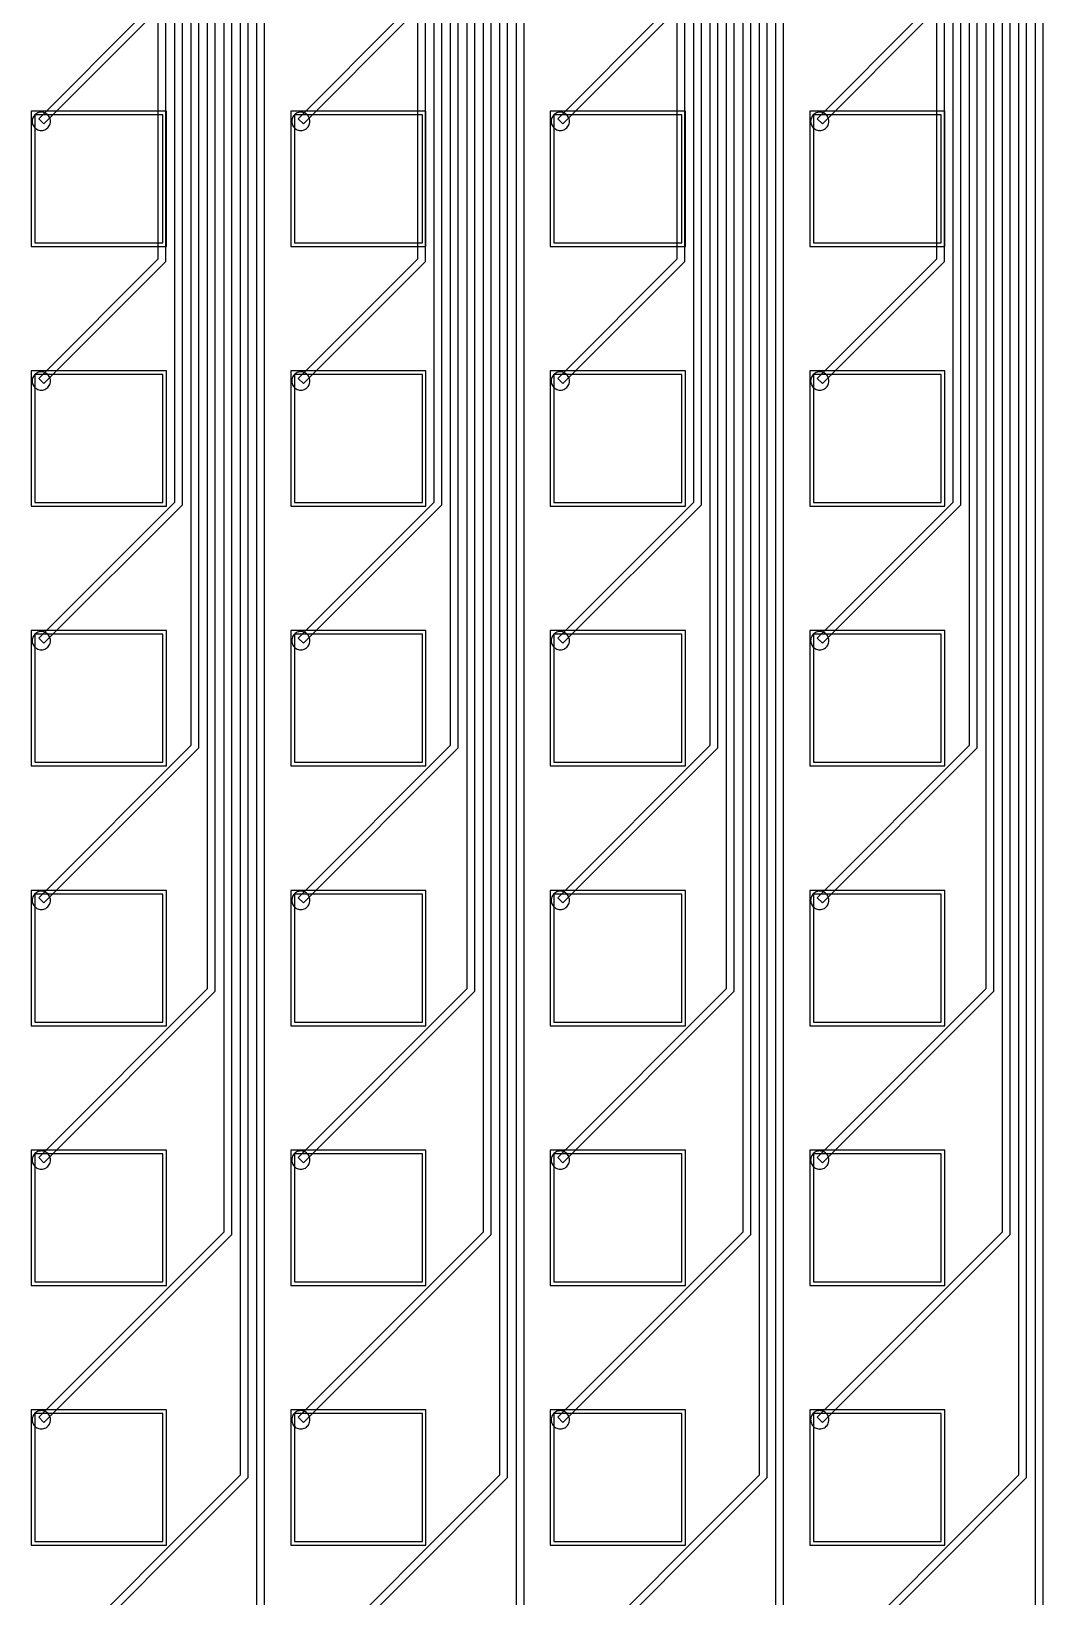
# Model space of a CAD drawing. Header units: metres. Extents: x -1236 to 4965, y 111 to 1952.
# Drawn here: x 0 to 276.8, y 738.9 to 1166.9 of the extents above; entities that cross this region are included whole.
import ezdxf

# ---------------------------------------------------------------- set-up
doc = ezdxf.new("R2010")
doc.units = ezdxf.units.M
for name, color, linetype in [('Etching', 1, 'CONTINUOUS'), ('EtchingPad', 2, 'CONTINUOUS'), ('Metal1', 4, 'CONTINUOUS'), ('Metal2', 3, 'CONTINUOUS')]:
    doc.layers.add(name, color=color, linetype=linetype)

msp = doc.modelspace()

# ---------------------------------------------------------------- linework, layer by layer
at = {"layer": 'Etching'}
for points in [[(5.25, 1142.25), (5.23, 1142.58), (5.16, 1142.9), (5.06, 1143.21), (4.92, 1143.5), (4.73, 1143.77), (4.52, 1144.02), (4.27, 1144.23), (4, 1144.42), (3.71, 1144.56), (3.4, 1144.66), (3.08, 1144.73), (2.75, 1144.75), (2.42, 1144.73), (2.1, 1144.66), (1.79, 1144.56), (1.5, 1144.42), (1.23, 1144.23), (0.98, 1144.02), (0.77, 1143.77), (0.58, 1143.5), (0.44, 1143.21), (0.34, 1142.9), (0.27, 1142.58), (0.25, 1142.25), (0.27, 1141.92), (0.34, 1141.6), (0.44, 1141.29), (0.58, 1141), (0.77, 1140.73), (0.98, 1140.48), (1.23, 1140.27), (1.5, 1140.08), (1.79, 1139.94), (2.1, 1139.84), (2.42, 1139.77), (2.75, 1139.75), (3.08, 1139.77), (3.4, 1139.84), (3.71, 1139.94), (4, 1140.08), (4.27, 1140.27), (4.52, 1140.48), (4.73, 1140.73), (4.92, 1141), (5.06, 1141.29), (5.16, 1141.6), (5.23, 1141.92), (5.25, 1142.25)], [(76.25, 1142.25), (76.23, 1142.58), (76.16, 1142.9), (76.06, 1143.21), (75.92, 1143.5), (75.73, 1143.77), (75.52, 1144.02), (75.27, 1144.23), (75, 1144.42), (74.71, 1144.56), (74.4, 1144.66), (74.08, 1144.73), (73.75, 1144.75), (73.42, 1144.73), (73.1, 1144.66), (72.79, 1144.56), (72.5, 1144.42), (72.23, 1144.23), (71.98, 1144.02), (71.77, 1143.77), (71.58, 1143.5), (71.44, 1143.21), (71.34, 1142.9), (71.27, 1142.58), (71.25, 1142.25), (71.27, 1141.92), (71.34, 1141.6), (71.44, 1141.29), (71.58, 1141), (71.77, 1140.73), (71.98, 1140.48), (72.23, 1140.27), (72.5, 1140.08), (72.79, 1139.94), (73.1, 1139.84), (73.42, 1139.77), (73.75, 1139.75), (74.08, 1139.77), (74.4, 1139.84), (74.71, 1139.94), (75, 1140.08), (75.27, 1140.27), (75.52, 1140.48), (75.73, 1140.73), (75.92, 1141), (76.06, 1141.29), (76.16, 1141.6), (76.23, 1141.92), (76.25, 1142.25)], [(147.25, 1142.25), (147.23, 1142.58), (147.16, 1142.9), (147.06, 1143.21), (146.92, 1143.5), (146.73, 1143.77), (146.52, 1144.02), (146.27, 1144.23), (146, 1144.42), (145.71, 1144.56), (145.4, 1144.66), (145.08, 1144.73), (144.75, 1144.75), (144.42, 1144.73), (144.1, 1144.66), (143.79, 1144.56), (143.5, 1144.42), (143.23, 1144.23), (142.98, 1144.02), (142.77, 1143.77), (142.58, 1143.5), (142.44, 1143.21), (142.34, 1142.9), (142.27, 1142.58), (142.25, 1142.25), (142.27, 1141.92), (142.34, 1141.6), (142.44, 1141.29), (142.58, 1141), (142.77, 1140.73), (142.98, 1140.48), (143.23, 1140.27), (143.5, 1140.08), (143.79, 1139.94), (144.1, 1139.84), (144.42, 1139.77), (144.75, 1139.75), (145.08, 1139.77), (145.4, 1139.84), (145.71, 1139.94), (146, 1140.08), (146.27, 1140.27), (146.52, 1140.48), (146.73, 1140.73), (146.92, 1141), (147.06, 1141.29), (147.16, 1141.6), (147.23, 1141.92), (147.25, 1142.25)], [(218.25, 1142.25), (218.23, 1142.58), (218.16, 1142.9), (218.06, 1143.21), (217.92, 1143.5), (217.73, 1143.77), (217.52, 1144.02), (217.27, 1144.23), (217, 1144.42), (216.71, 1144.56), (216.4, 1144.66), (216.08, 1144.73), (215.75, 1144.75), (215.42, 1144.73), (215.1, 1144.66), (214.79, 1144.56), (214.5, 1144.42), (214.23, 1144.23), (213.98, 1144.02), (213.77, 1143.77), (213.58, 1143.5), (213.44, 1143.21), (213.34, 1142.9), (213.27, 1142.58), (213.25, 1142.25), (213.27, 1141.92), (213.34, 1141.6), (213.44, 1141.29), (213.58, 1141), (213.77, 1140.73), (213.98, 1140.48), (214.23, 1140.27), (214.5, 1140.08), (214.79, 1139.94), (215.1, 1139.84), (215.42, 1139.77), (215.75, 1139.75), (216.08, 1139.77), (216.4, 1139.84), (216.71, 1139.94), (217, 1140.08), (217.27, 1140.27), (217.52, 1140.48), (217.73, 1140.73), (217.92, 1141), (218.06, 1141.29), (218.16, 1141.6), (218.23, 1141.92), (218.25, 1142.25)], [(5.25, 1071.25), (5.23, 1071.58), (5.16, 1071.9), (5.06, 1072.21), (4.92, 1072.5), (4.73, 1072.77), (4.52, 1073.02), (4.27, 1073.23), (4, 1073.42), (3.71, 1073.56), (3.4, 1073.66), (3.08, 1073.73), (2.75, 1073.75), (2.42, 1073.73), (2.1, 1073.66), (1.79, 1073.56), (1.5, 1073.42), (1.23, 1073.23), (0.98, 1073.02), (0.77, 1072.77), (0.58, 1072.5), (0.44, 1072.21), (0.34, 1071.9), (0.27, 1071.58), (0.25, 1071.25), (0.27, 1070.92), (0.34, 1070.6), (0.44, 1070.29), (0.58, 1070), (0.77, 1069.73), (0.98, 1069.48), (1.23, 1069.27), (1.5, 1069.08), (1.79, 1068.94), (2.1, 1068.84), (2.42, 1068.77), (2.75, 1068.75), (3.08, 1068.77), (3.4, 1068.84), (3.71, 1068.94), (4, 1069.08), (4.27, 1069.27), (4.52, 1069.48), (4.73, 1069.73), (4.92, 1070), (5.06, 1070.29), (5.16, 1070.6), (5.23, 1070.92), (5.25, 1071.25)], [(76.25, 1071.25), (76.23, 1071.58), (76.16, 1071.9), (76.06, 1072.21), (75.92, 1072.5), (75.73, 1072.77), (75.52, 1073.02), (75.27, 1073.23), (75, 1073.42), (74.71, 1073.56), (74.4, 1073.66), (74.08, 1073.73), (73.75, 1073.75), (73.42, 1073.73), (73.1, 1073.66), (72.79, 1073.56), (72.5, 1073.42), (72.23, 1073.23), (71.98, 1073.02), (71.77, 1072.77), (71.58, 1072.5), (71.44, 1072.21), (71.34, 1071.9), (71.27, 1071.58), (71.25, 1071.25), (71.27, 1070.92), (71.34, 1070.6), (71.44, 1070.29), (71.58, 1070), (71.77, 1069.73), (71.98, 1069.48), (72.23, 1069.27), (72.5, 1069.08), (72.79, 1068.94), (73.1, 1068.84), (73.42, 1068.77), (73.75, 1068.75), (74.08, 1068.77), (74.4, 1068.84), (74.71, 1068.94), (75, 1069.08), (75.27, 1069.27), (75.52, 1069.48), (75.73, 1069.73), (75.92, 1070), (76.06, 1070.29), (76.16, 1070.6), (76.23, 1070.92), (76.25, 1071.25)], [(147.25, 1071.25), (147.23, 1071.58), (147.16, 1071.9), (147.06, 1072.21), (146.92, 1072.5), (146.73, 1072.77), (146.52, 1073.02), (146.27, 1073.23), (146, 1073.42), (145.71, 1073.56), (145.4, 1073.66), (145.08, 1073.73), (144.75, 1073.75), (144.42, 1073.73), (144.1, 1073.66), (143.79, 1073.56), (143.5, 1073.42), (143.23, 1073.23), (142.98, 1073.02), (142.77, 1072.77), (142.58, 1072.5), (142.44, 1072.21), (142.34, 1071.9), (142.27, 1071.58), (142.25, 1071.25), (142.27, 1070.92), (142.34, 1070.6), (142.44, 1070.29), (142.58, 1070), (142.77, 1069.73), (142.98, 1069.48), (143.23, 1069.27), (143.5, 1069.08), (143.79, 1068.94), (144.1, 1068.84), (144.42, 1068.77), (144.75, 1068.75), (145.08, 1068.77), (145.4, 1068.84), (145.71, 1068.94), (146, 1069.08), (146.27, 1069.27), (146.52, 1069.48), (146.73, 1069.73), (146.92, 1070), (147.06, 1070.29), (147.16, 1070.6), (147.23, 1070.92), (147.25, 1071.25)], [(218.25, 1071.25), (218.23, 1071.58), (218.16, 1071.9), (218.06, 1072.21), (217.92, 1072.5), (217.73, 1072.77), (217.52, 1073.02), (217.27, 1073.23), (217, 1073.42), (216.71, 1073.56), (216.4, 1073.66), (216.08, 1073.73), (215.75, 1073.75), (215.42, 1073.73), (215.1, 1073.66), (214.79, 1073.56), (214.5, 1073.42), (214.23, 1073.23), (213.98, 1073.02), (213.77, 1072.77), (213.58, 1072.5), (213.44, 1072.21), (213.34, 1071.9), (213.27, 1071.58), (213.25, 1071.25), (213.27, 1070.92), (213.34, 1070.6), (213.44, 1070.29), (213.58, 1070), (213.77, 1069.73), (213.98, 1069.48), (214.23, 1069.27), (214.5, 1069.08), (214.79, 1068.94), (215.1, 1068.84), (215.42, 1068.77), (215.75, 1068.75), (216.08, 1068.77), (216.4, 1068.84), (216.71, 1068.94), (217, 1069.08), (217.27, 1069.27), (217.52, 1069.48), (217.73, 1069.73), (217.92, 1070), (218.06, 1070.29), (218.16, 1070.6), (218.23, 1070.92), (218.25, 1071.25)], [(5.25, 1000.25), (5.23, 1000.58), (5.16, 1000.9), (5.06, 1001.21), (4.92, 1001.5), (4.73, 1001.77), (4.52, 1002.02), (4.27, 1002.23), (4, 1002.42), (3.71, 1002.56), (3.4, 1002.66), (3.08, 1002.73), (2.75, 1002.75), (2.42, 1002.73), (2.1, 1002.66), (1.79, 1002.56), (1.5, 1002.42), (1.23, 1002.23), (0.98, 1002.02), (0.77, 1001.77), (0.58, 1001.5), (0.44, 1001.21), (0.34, 1000.9), (0.27, 1000.58), (0.25, 1000.25), (0.27, 999.92), (0.34, 999.6), (0.44, 999.29), (0.58, 999), (0.77, 998.73), (0.98, 998.48), (1.23, 998.27), (1.5, 998.08), (1.79, 997.94), (2.1, 997.84), (2.42, 997.77), (2.75, 997.75), (3.08, 997.77), (3.4, 997.84), (3.71, 997.94), (4, 998.08), (4.27, 998.27), (4.52, 998.48), (4.73, 998.73), (4.92, 999), (5.06, 999.29), (5.16, 999.6), (5.23, 999.92), (5.25, 1000.25)], [(76.25, 1000.25), (76.23, 1000.58), (76.16, 1000.9), (76.06, 1001.21), (75.92, 1001.5), (75.73, 1001.77), (75.52, 1002.02), (75.27, 1002.23), (75, 1002.42), (74.71, 1002.56), (74.4, 1002.66), (74.08, 1002.73), (73.75, 1002.75), (73.42, 1002.73), (73.1, 1002.66), (72.79, 1002.56), (72.5, 1002.42), (72.23, 1002.23), (71.98, 1002.02), (71.77, 1001.77), (71.58, 1001.5), (71.44, 1001.21), (71.34, 1000.9), (71.27, 1000.58), (71.25, 1000.25), (71.27, 999.92), (71.34, 999.6), (71.44, 999.29), (71.58, 999), (71.77, 998.73), (71.98, 998.48), (72.23, 998.27), (72.5, 998.08), (72.79, 997.94), (73.1, 997.84), (73.42, 997.77), (73.75, 997.75), (74.08, 997.77), (74.4, 997.84), (74.71, 997.94), (75, 998.08), (75.27, 998.27), (75.52, 998.48), (75.73, 998.73), (75.92, 999), (76.06, 999.29), (76.16, 999.6), (76.23, 999.92), (76.25, 1000.25)], [(147.25, 1000.25), (147.23, 1000.58), (147.16, 1000.9), (147.06, 1001.21), (146.92, 1001.5), (146.73, 1001.77), (146.52, 1002.02), (146.27, 1002.23), (146, 1002.42), (145.71, 1002.56), (145.4, 1002.66), (145.08, 1002.73), (144.75, 1002.75), (144.42, 1002.73), (144.1, 1002.66), (143.79, 1002.56), (143.5, 1002.42), (143.23, 1002.23), (142.98, 1002.02), (142.77, 1001.77), (142.58, 1001.5), (142.44, 1001.21), (142.34, 1000.9), (142.27, 1000.58), (142.25, 1000.25), (142.27, 999.92), (142.34, 999.6), (142.44, 999.29), (142.58, 999), (142.77, 998.73), (142.98, 998.48), (143.23, 998.27), (143.5, 998.08), (143.79, 997.94), (144.1, 997.84), (144.42, 997.77), (144.75, 997.75), (145.08, 997.77), (145.4, 997.84), (145.71, 997.94), (146, 998.08), (146.27, 998.27), (146.52, 998.48), (146.73, 998.73), (146.92, 999), (147.06, 999.29), (147.16, 999.6), (147.23, 999.92), (147.25, 1000.25)], [(218.25, 1000.25), (218.23, 1000.58), (218.16, 1000.9), (218.06, 1001.21), (217.92, 1001.5), (217.73, 1001.77), (217.52, 1002.02), (217.27, 1002.23), (217, 1002.42), (216.71, 1002.56), (216.4, 1002.66), (216.08, 1002.73), (215.75, 1002.75), (215.42, 1002.73), (215.1, 1002.66), (214.79, 1002.56), (214.5, 1002.42), (214.23, 1002.23), (213.98, 1002.02), (213.77, 1001.77), (213.58, 1001.5), (213.44, 1001.21), (213.34, 1000.9), (213.27, 1000.58), (213.25, 1000.25), (213.27, 999.92), (213.34, 999.6), (213.44, 999.29), (213.58, 999), (213.77, 998.73), (213.98, 998.48), (214.23, 998.27), (214.5, 998.08), (214.79, 997.94), (215.1, 997.84), (215.42, 997.77), (215.75, 997.75), (216.08, 997.77), (216.4, 997.84), (216.71, 997.94), (217, 998.08), (217.27, 998.27), (217.52, 998.48), (217.73, 998.73), (217.92, 999), (218.06, 999.29), (218.16, 999.6), (218.23, 999.92), (218.25, 1000.25)], [(5.25, 929.25), (5.23, 929.58), (5.16, 929.9), (5.06, 930.21), (4.92, 930.5), (4.73, 930.77), (4.52, 931.02), (4.27, 931.23), (4, 931.42), (3.71, 931.56), (3.4, 931.66), (3.08, 931.73), (2.75, 931.75), (2.42, 931.73), (2.1, 931.66), (1.79, 931.56), (1.5, 931.42), (1.23, 931.23), (0.98, 931.02), (0.77, 930.77), (0.58, 930.5), (0.44, 930.21), (0.34, 929.9), (0.27, 929.58), (0.25, 929.25), (0.27, 928.92), (0.34, 928.6), (0.44, 928.29), (0.58, 928), (0.77, 927.73), (0.98, 927.48), (1.23, 927.27), (1.5, 927.08), (1.79, 926.94), (2.1, 926.84), (2.42, 926.77), (2.75, 926.75), (3.08, 926.77), (3.4, 926.84), (3.71, 926.94), (4, 927.08), (4.27, 927.27), (4.52, 927.48), (4.73, 927.73), (4.92, 928), (5.06, 928.29), (5.16, 928.6), (5.23, 928.92), (5.25, 929.25)], [(76.25, 929.25), (76.23, 929.58), (76.16, 929.9), (76.06, 930.21), (75.92, 930.5), (75.73, 930.77), (75.52, 931.02), (75.27, 931.23), (75, 931.42), (74.71, 931.56), (74.4, 931.66), (74.08, 931.73), (73.75, 931.75), (73.42, 931.73), (73.1, 931.66), (72.79, 931.56), (72.5, 931.42), (72.23, 931.23), (71.98, 931.02), (71.77, 930.77), (71.58, 930.5), (71.44, 930.21), (71.34, 929.9), (71.27, 929.58), (71.25, 929.25), (71.27, 928.92), (71.34, 928.6), (71.44, 928.29), (71.58, 928), (71.77, 927.73), (71.98, 927.48), (72.23, 927.27), (72.5, 927.08), (72.79, 926.94), (73.1, 926.84), (73.42, 926.77), (73.75, 926.75), (74.08, 926.77), (74.4, 926.84), (74.71, 926.94), (75, 927.08), (75.27, 927.27), (75.52, 927.48), (75.73, 927.73), (75.92, 928), (76.06, 928.29), (76.16, 928.6), (76.23, 928.92), (76.25, 929.25)], [(147.25, 929.25), (147.23, 929.58), (147.16, 929.9), (147.06, 930.21), (146.92, 930.5), (146.73, 930.77), (146.52, 931.02), (146.27, 931.23), (146, 931.42), (145.71, 931.56), (145.4, 931.66), (145.08, 931.73), (144.75, 931.75), (144.42, 931.73), (144.1, 931.66), (143.79, 931.56), (143.5, 931.42), (143.23, 931.23), (142.98, 931.02), (142.77, 930.77), (142.58, 930.5), (142.44, 930.21), (142.34, 929.9), (142.27, 929.58), (142.25, 929.25), (142.27, 928.92), (142.34, 928.6), (142.44, 928.29), (142.58, 928), (142.77, 927.73), (142.98, 927.48), (143.23, 927.27), (143.5, 927.08), (143.79, 926.94), (144.1, 926.84), (144.42, 926.77), (144.75, 926.75), (145.08, 926.77), (145.4, 926.84), (145.71, 926.94), (146, 927.08), (146.27, 927.27), (146.52, 927.48), (146.73, 927.73), (146.92, 928), (147.06, 928.29), (147.16, 928.6), (147.23, 928.92), (147.25, 929.25)], [(218.25, 929.25), (218.23, 929.58), (218.16, 929.9), (218.06, 930.21), (217.92, 930.5), (217.73, 930.77), (217.52, 931.02), (217.27, 931.23), (217, 931.42), (216.71, 931.56), (216.4, 931.66), (216.08, 931.73), (215.75, 931.75), (215.42, 931.73), (215.1, 931.66), (214.79, 931.56), (214.5, 931.42), (214.23, 931.23), (213.98, 931.02), (213.77, 930.77), (213.58, 930.5), (213.44, 930.21), (213.34, 929.9), (213.27, 929.58), (213.25, 929.25), (213.27, 928.92), (213.34, 928.6), (213.44, 928.29), (213.58, 928), (213.77, 927.73), (213.98, 927.48), (214.23, 927.27), (214.5, 927.08), (214.79, 926.94), (215.1, 926.84), (215.42, 926.77), (215.75, 926.75), (216.08, 926.77), (216.4, 926.84), (216.71, 926.94), (217, 927.08), (217.27, 927.27), (217.52, 927.48), (217.73, 927.73), (217.92, 928), (218.06, 928.29), (218.16, 928.6), (218.23, 928.92), (218.25, 929.25)], [(5.25, 858.25), (5.23, 858.58), (5.16, 858.9), (5.06, 859.21), (4.92, 859.5), (4.73, 859.77), (4.52, 860.02), (4.27, 860.23), (4, 860.42), (3.71, 860.56), (3.4, 860.66), (3.08, 860.73), (2.75, 860.75), (2.42, 860.73), (2.1, 860.66), (1.79, 860.56), (1.5, 860.42), (1.23, 860.23), (0.98, 860.02), (0.77, 859.77), (0.58, 859.5), (0.44, 859.21), (0.34, 858.9), (0.27, 858.58), (0.25, 858.25), (0.27, 857.92), (0.34, 857.6), (0.44, 857.29), (0.58, 857), (0.77, 856.73), (0.98, 856.48), (1.23, 856.27), (1.5, 856.08), (1.79, 855.94), (2.1, 855.84), (2.42, 855.77), (2.75, 855.75), (3.08, 855.77), (3.4, 855.84), (3.71, 855.94), (4, 856.08), (4.27, 856.27), (4.52, 856.48), (4.73, 856.73), (4.92, 857), (5.06, 857.29), (5.16, 857.6), (5.23, 857.92), (5.25, 858.25)], [(76.25, 858.25), (76.23, 858.58), (76.16, 858.9), (76.06, 859.21), (75.92, 859.5), (75.73, 859.77), (75.52, 860.02), (75.27, 860.23), (75, 860.42), (74.71, 860.56), (74.4, 860.66), (74.08, 860.73), (73.75, 860.75), (73.42, 860.73), (73.1, 860.66), (72.79, 860.56), (72.5, 860.42), (72.23, 860.23), (71.98, 860.02), (71.77, 859.77), (71.58, 859.5), (71.44, 859.21), (71.34, 858.9), (71.27, 858.58), (71.25, 858.25), (71.27, 857.92), (71.34, 857.6), (71.44, 857.29), (71.58, 857), (71.77, 856.73), (71.98, 856.48), (72.23, 856.27), (72.5, 856.08), (72.79, 855.94), (73.1, 855.84), (73.42, 855.77), (73.75, 855.75), (74.08, 855.77), (74.4, 855.84), (74.71, 855.94), (75, 856.08), (75.27, 856.27), (75.52, 856.48), (75.73, 856.73), (75.92, 857), (76.06, 857.29), (76.16, 857.6), (76.23, 857.92), (76.25, 858.25)], [(147.25, 858.25), (147.23, 858.58), (147.16, 858.9), (147.06, 859.21), (146.92, 859.5), (146.73, 859.77), (146.52, 860.02), (146.27, 860.23), (146, 860.42), (145.71, 860.56), (145.4, 860.66), (145.08, 860.73), (144.75, 860.75), (144.42, 860.73), (144.1, 860.66), (143.79, 860.56), (143.5, 860.42), (143.23, 860.23), (142.98, 860.02), (142.77, 859.77), (142.58, 859.5), (142.44, 859.21), (142.34, 858.9), (142.27, 858.58), (142.25, 858.25), (142.27, 857.92), (142.34, 857.6), (142.44, 857.29), (142.58, 857), (142.77, 856.73), (142.98, 856.48), (143.23, 856.27), (143.5, 856.08), (143.79, 855.94), (144.1, 855.84), (144.42, 855.77), (144.75, 855.75), (145.08, 855.77), (145.4, 855.84), (145.71, 855.94), (146, 856.08), (146.27, 856.27), (146.52, 856.48), (146.73, 856.73), (146.92, 857), (147.06, 857.29), (147.16, 857.6), (147.23, 857.92), (147.25, 858.25)], [(218.25, 858.25), (218.23, 858.58), (218.16, 858.9), (218.06, 859.21), (217.92, 859.5), (217.73, 859.77), (217.52, 860.02), (217.27, 860.23), (217, 860.42), (216.71, 860.56), (216.4, 860.66), (216.08, 860.73), (215.75, 860.75), (215.42, 860.73), (215.1, 860.66), (214.79, 860.56), (214.5, 860.42), (214.23, 860.23), (213.98, 860.02), (213.77, 859.77), (213.58, 859.5), (213.44, 859.21), (213.34, 858.9), (213.27, 858.58), (213.25, 858.25), (213.27, 857.92), (213.34, 857.6), (213.44, 857.29), (213.58, 857), (213.77, 856.73), (213.98, 856.48), (214.23, 856.27), (214.5, 856.08), (214.79, 855.94), (215.1, 855.84), (215.42, 855.77), (215.75, 855.75), (216.08, 855.77), (216.4, 855.84), (216.71, 855.94), (217, 856.08), (217.27, 856.27), (217.52, 856.48), (217.73, 856.73), (217.92, 857), (218.06, 857.29), (218.16, 857.6), (218.23, 857.92), (218.25, 858.25)], [(5.25, 787.25), (5.23, 787.58), (5.16, 787.9), (5.06, 788.21), (4.92, 788.5), (4.73, 788.77), (4.52, 789.02), (4.27, 789.23), (4, 789.42), (3.71, 789.56), (3.4, 789.66), (3.08, 789.73), (2.75, 789.75), (2.42, 789.73), (2.1, 789.66), (1.79, 789.56), (1.5, 789.42), (1.23, 789.23), (0.98, 789.02), (0.77, 788.77), (0.58, 788.5), (0.44, 788.21), (0.34, 787.9), (0.27, 787.58), (0.25, 787.25), (0.27, 786.92), (0.34, 786.6), (0.44, 786.29), (0.58, 786), (0.77, 785.73), (0.98, 785.48), (1.23, 785.27), (1.5, 785.08), (1.79, 784.94), (2.1, 784.84), (2.42, 784.77), (2.75, 784.75), (3.08, 784.77), (3.4, 784.84), (3.71, 784.94), (4, 785.08), (4.27, 785.27), (4.52, 785.48), (4.73, 785.73), (4.92, 786), (5.06, 786.29), (5.16, 786.6), (5.23, 786.92), (5.25, 787.25)], [(76.25, 787.25), (76.23, 787.58), (76.16, 787.9), (76.06, 788.21), (75.92, 788.5), (75.73, 788.77), (75.52, 789.02), (75.27, 789.23), (75, 789.42), (74.71, 789.56), (74.4, 789.66), (74.08, 789.73), (73.75, 789.75), (73.42, 789.73), (73.1, 789.66), (72.79, 789.56), (72.5, 789.42), (72.23, 789.23), (71.98, 789.02), (71.77, 788.77), (71.58, 788.5), (71.44, 788.21), (71.34, 787.9), (71.27, 787.58), (71.25, 787.25), (71.27, 786.92), (71.34, 786.6), (71.44, 786.29), (71.58, 786), (71.77, 785.73), (71.98, 785.48), (72.23, 785.27), (72.5, 785.08), (72.79, 784.94), (73.1, 784.84), (73.42, 784.77), (73.75, 784.75), (74.08, 784.77), (74.4, 784.84), (74.71, 784.94), (75, 785.08), (75.27, 785.27), (75.52, 785.48), (75.73, 785.73), (75.92, 786), (76.06, 786.29), (76.16, 786.6), (76.23, 786.92), (76.25, 787.25)], [(147.25, 787.25), (147.23, 787.58), (147.16, 787.9), (147.06, 788.21), (146.92, 788.5), (146.73, 788.77), (146.52, 789.02), (146.27, 789.23), (146, 789.42), (145.71, 789.56), (145.4, 789.66), (145.08, 789.73), (144.75, 789.75), (144.42, 789.73), (144.1, 789.66), (143.79, 789.56), (143.5, 789.42), (143.23, 789.23), (142.98, 789.02), (142.77, 788.77), (142.58, 788.5), (142.44, 788.21), (142.34, 787.9), (142.27, 787.58), (142.25, 787.25), (142.27, 786.92), (142.34, 786.6), (142.44, 786.29), (142.58, 786), (142.77, 785.73), (142.98, 785.48), (143.23, 785.27), (143.5, 785.08), (143.79, 784.94), (144.1, 784.84), (144.42, 784.77), (144.75, 784.75), (145.08, 784.77), (145.4, 784.84), (145.71, 784.94), (146, 785.08), (146.27, 785.27), (146.52, 785.48), (146.73, 785.73), (146.92, 786), (147.06, 786.29), (147.16, 786.6), (147.23, 786.92), (147.25, 787.25)], [(218.25, 787.25), (218.23, 787.58), (218.16, 787.9), (218.06, 788.21), (217.92, 788.5), (217.73, 788.77), (217.52, 789.02), (217.27, 789.23), (217, 789.42), (216.71, 789.56), (216.4, 789.66), (216.08, 789.73), (215.75, 789.75), (215.42, 789.73), (215.1, 789.66), (214.79, 789.56), (214.5, 789.42), (214.23, 789.23), (213.98, 789.02), (213.77, 788.77), (213.58, 788.5), (213.44, 788.21), (213.34, 787.9), (213.27, 787.58), (213.25, 787.25), (213.27, 786.92), (213.34, 786.6), (213.44, 786.29), (213.58, 786), (213.77, 785.73), (213.98, 785.48), (214.23, 785.27), (214.5, 785.08), (214.79, 784.94), (215.1, 784.84), (215.42, 784.77), (215.75, 784.75), (216.08, 784.77), (216.4, 784.84), (216.71, 784.94), (217, 785.08), (217.27, 785.27), (217.52, 785.48), (217.73, 785.73), (217.92, 786), (218.06, 786.29), (218.16, 786.6), (218.23, 786.92), (218.25, 787.25)]]:
    msp.add_lwpolyline(points, close=True, dxfattribs=at)
at = {"layer": 'EtchingPad'}
for points in [[(1, 1109), (36, 1109), (36, 1144), (1, 1144), (1, 1109)], [(72, 1109), (107, 1109), (107, 1144), (72, 1144), (72, 1109)], [(143, 1109), (178, 1109), (178, 1144), (143, 1144), (143, 1109)], [(214, 1109), (249, 1109), (249, 1144), (214, 1144), (214, 1109)], [(1, 1038), (36, 1038), (36, 1073), (1, 1073), (1, 1038)], [(72, 1038), (107, 1038), (107, 1073), (72, 1073), (72, 1038)], [(143, 1038), (178, 1038), (178, 1073), (143, 1073), (143, 1038)], [(214, 1038), (249, 1038), (249, 1073), (214, 1073), (214, 1038)], [(1, 967), (36, 967), (36, 1002), (1, 1002), (1, 967)], [(72, 967), (107, 967), (107, 1002), (72, 1002), (72, 967)], [(143, 967), (178, 967), (178, 1002), (143, 1002), (143, 967)], [(214, 967), (249, 967), (249, 1002), (214, 1002), (214, 967)], [(1, 896), (36, 896), (36, 931), (1, 931), (1, 896)], [(72, 896), (107, 896), (107, 931), (72, 931), (72, 896)], [(143, 896), (178, 896), (178, 931), (143, 931), (143, 896)], [(214, 896), (249, 896), (249, 931), (214, 931), (214, 896)], [(1, 825), (36, 825), (36, 860), (1, 860), (1, 825)], [(72, 825), (107, 825), (107, 860), (72, 860), (72, 825)], [(143, 825), (178, 825), (178, 860), (143, 860), (143, 825)], [(214, 825), (249, 825), (249, 860), (214, 860), (214, 825)], [(1, 754), (36, 754), (36, 789), (1, 789), (1, 754)], [(72, 754), (107, 754), (107, 789), (72, 789), (72, 754)], [(143, 754), (178, 754), (178, 789), (143, 789), (143, 754)], [(214, 754), (249, 754), (249, 789), (214, 789), (214, 754)]]:
    msp.add_lwpolyline(points, close=True, dxfattribs=at)
at = {"layer": 'Metal1'}
for points in [[(63.75, 1652.5), (63.75, 704.84), (3.46, 644.54), (2.04, 645.96), (61.75, 705.66), (61.75, 1652.5)], [(59.25, 1652.5), (59.25, 771.34), (3.46, 715.54), (2.04, 716.96), (57.25, 772.16), (57.25, 1652.5)], [(54.75, 1652.5), (54.75, 837.84), (3.46, 786.54), (2.04, 787.96), (52.75, 838.66), (52.75, 1652.5)], [(50.25, 1652.5), (50.25, 904.34), (3.46, 857.54), (2.04, 858.96), (48.25, 905.16), (48.25, 1652.5)], [(45.75, 1652.5), (45.75, 970.84), (3.46, 928.54), (2.04, 929.96), (43.75, 971.66), (43.75, 1652.5)], [(41.25, 1652.5), (41.25, 1037.34), (3.46, 999.54), (2.04, 1000.96), (39.25, 1038.16), (39.25, 1652.5)], [(36.75, 1652.5), (36.75, 1103.84), (3.46, 1070.54), (2.04, 1071.96), (34.75, 1104.66), (34.75, 1652.5)], [(32.25, 1652.5), (32.25, 1170.34), (3.46, 1141.54), (2.04, 1142.96), (30.25, 1171.16), (30.25, 1652.5)], [(134.75, 1652.5), (134.75, 704.84), (74.46, 644.54), (73.04, 645.96), (132.75, 705.66), (132.75, 1652.5)], [(130.25, 1652.5), (130.25, 771.34), (74.46, 715.54), (73.04, 716.96), (128.25, 772.16), (128.25, 1652.5)], [(125.75, 1652.5), (125.75, 837.84), (74.46, 786.54), (73.04, 787.96), (123.75, 838.66), (123.75, 1652.5)], [(121.25, 1652.5), (121.25, 904.34), (74.46, 857.54), (73.04, 858.96), (119.25, 905.16), (119.25, 1652.5)], [(116.75, 1652.5), (116.75, 970.84), (74.46, 928.54), (73.04, 929.96), (114.75, 971.66), (114.75, 1652.5)], [(112.25, 1652.5), (112.25, 1037.34), (74.46, 999.54), (73.04, 1000.96), (110.25, 1038.16), (110.25, 1652.5)], [(107.75, 1652.5), (107.75, 1103.84), (74.46, 1070.54), (73.04, 1071.96), (105.75, 1104.66), (105.75, 1652.5)], [(103.25, 1652.5), (103.25, 1170.34), (74.46, 1141.54), (73.04, 1142.96), (101.25, 1171.16), (101.25, 1652.5)], [(205.75, 1652.5), (205.75, 704.84), (145.46, 644.54), (144.04, 645.96), (203.75, 705.66), (203.75, 1652.5)], [(201.25, 1652.5), (201.25, 771.34), (145.46, 715.54), (144.04, 716.96), (199.25, 772.16), (199.25, 1652.5)], [(196.75, 1652.5), (196.75, 837.84), (145.46, 786.54), (144.04, 787.96), (194.75, 838.66), (194.75, 1652.5)], [(192.25, 1652.5), (192.25, 904.34), (145.46, 857.54), (144.04, 858.96), (190.25, 905.16), (190.25, 1652.5)], [(187.75, 1652.5), (187.75, 970.84), (145.46, 928.54), (144.04, 929.96), (185.75, 971.66), (185.75, 1652.5)], [(183.25, 1652.5), (183.25, 1037.34), (145.46, 999.54), (144.04, 1000.96), (181.25, 1038.16), (181.25, 1652.5)], [(178.75, 1652.5), (178.75, 1103.84), (145.46, 1070.54), (144.04, 1071.96), (176.75, 1104.66), (176.75, 1652.5)], [(174.25, 1652.5), (174.25, 1170.34), (145.46, 1141.54), (144.04, 1142.96), (172.25, 1171.16), (172.25, 1652.5)], [(276.75, 1652.5), (276.75, 704.84), (216.46, 644.54), (215.04, 645.96), (274.75, 705.66), (274.75, 1652.5)], [(272.25, 1652.5), (272.25, 771.34), (216.46, 715.54), (215.04, 716.96), (270.25, 772.16), (270.25, 1652.5)], [(267.75, 1652.5), (267.75, 837.84), (216.46, 786.54), (215.04, 787.96), (265.75, 838.66), (265.75, 1652.5)], [(263.25, 1652.5), (263.25, 904.34), (216.46, 857.54), (215.04, 858.96), (261.25, 905.16), (261.25, 1652.5)], [(258.75, 1652.5), (258.75, 970.84), (216.46, 928.54), (215.04, 929.96), (256.75, 971.66), (256.75, 1652.5)], [(254.25, 1652.5), (254.25, 1037.34), (216.46, 999.54), (215.04, 1000.96), (252.25, 1038.16), (252.25, 1652.5)], [(249.75, 1652.5), (249.75, 1103.84), (216.46, 1070.54), (215.04, 1071.96), (247.75, 1104.66), (247.75, 1652.5)], [(245.25, 1652.5), (245.25, 1170.34), (216.46, 1141.54), (215.04, 1142.96), (243.25, 1171.16), (243.25, 1652.5)]]:
    msp.add_lwpolyline(points, close=True, dxfattribs=at)
at = {"layer": 'Metal2'}
for points in [[(0, 1108), (37, 1108), (37, 1145), (0, 1145), (0, 1108)], [(71, 1108), (108, 1108), (108, 1145), (71, 1145), (71, 1108)], [(142, 1108), (179, 1108), (179, 1145), (142, 1145), (142, 1108)], [(213, 1108), (250, 1108), (250, 1145), (213, 1145), (213, 1108)], [(0, 1037), (37, 1037), (37, 1074), (0, 1074), (0, 1037)], [(71, 1037), (108, 1037), (108, 1074), (71, 1074), (71, 1037)], [(142, 1037), (179, 1037), (179, 1074), (142, 1074), (142, 1037)], [(213, 1037), (250, 1037), (250, 1074), (213, 1074), (213, 1037)], [(0, 966), (37, 966), (37, 1003), (0, 1003), (0, 966)], [(71, 966), (108, 966), (108, 1003), (71, 1003), (71, 966)], [(142, 966), (179, 966), (179, 1003), (142, 1003), (142, 966)], [(213, 966), (250, 966), (250, 1003), (213, 1003), (213, 966)], [(0, 895), (37, 895), (37, 932), (0, 932), (0, 895)], [(71, 895), (108, 895), (108, 932), (71, 932), (71, 895)], [(142, 895), (179, 895), (179, 932), (142, 932), (142, 895)], [(213, 895), (250, 895), (250, 932), (213, 932), (213, 895)], [(0, 824), (37, 824), (37, 861), (0, 861), (0, 824)], [(71, 824), (108, 824), (108, 861), (71, 861), (71, 824)], [(142, 824), (179, 824), (179, 861), (142, 861), (142, 824)], [(213, 824), (250, 824), (250, 861), (213, 861), (213, 824)], [(0, 753), (37, 753), (37, 790), (0, 790), (0, 753)], [(71, 753), (108, 753), (108, 790), (71, 790), (71, 753)], [(142, 753), (179, 753), (179, 790), (142, 790), (142, 753)], [(213, 753), (250, 753), (250, 790), (213, 790), (213, 753)]]:
    msp.add_lwpolyline(points, close=True, dxfattribs=at)

doc.saveas('drawing.dxf')
